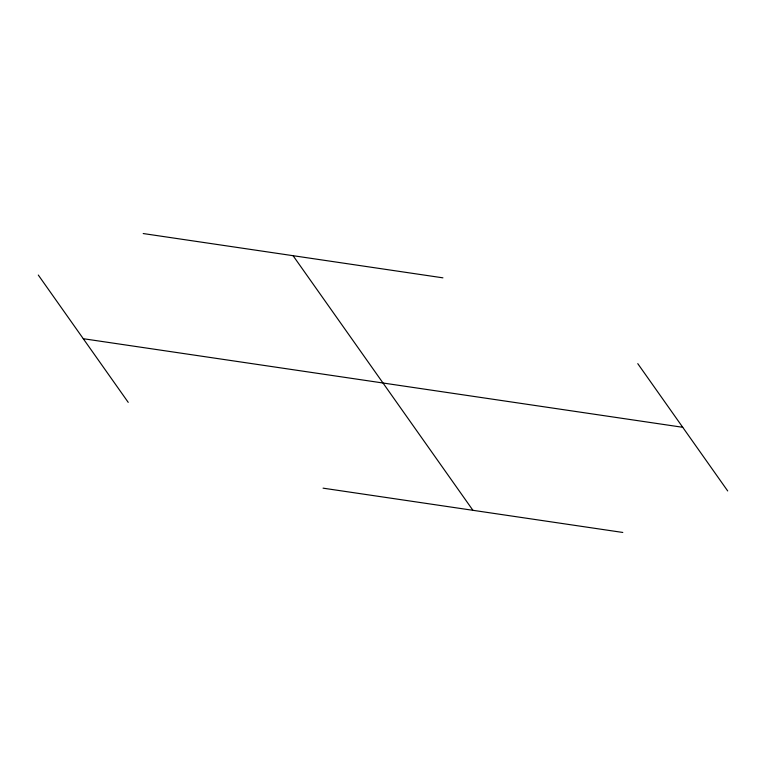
<?xml version="1.0" encoding="UTF-8"?>
<svg xmlns="http://www.w3.org/2000/svg" width="766" height="766" viewBox="0 0 766 766"><rect width="100%" height="100%" fill="white"/><g stroke="black" fill="none" stroke-linecap="round" stroke-linejoin="round"><path stroke-width="1.15" d="M143.204 233.544L442.93 277.838M83.264 338.706L682.736 427.294M323.07 488.162L622.796 532.456M637.772 363.639L727.7 490.949M293.072 255.691L472.928 510.309M38.3 275.051L128.228 402.361"/></g></svg>
